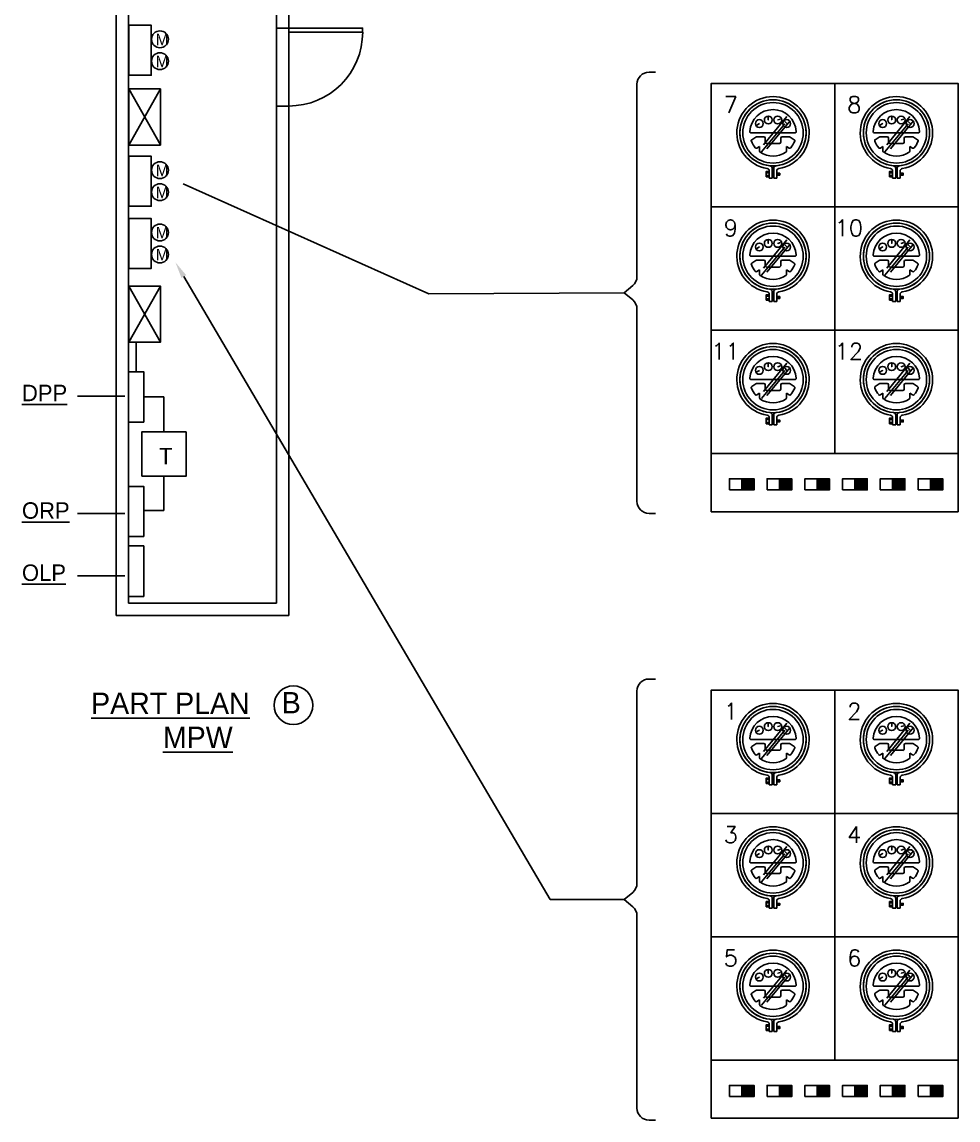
# Model space of a CAD drawing. Header units: inches. Extents: x 6906 to 14988, y -851 to 13048.
# Drawn here: x 7804 to 8715, y 8393 to 9462 of the extents above; entities that cross this region are included whole.
import ezdxf

# ---------------------------------------------------------------- set-up
doc = ezdxf.new("R2010")
doc.units = ezdxf.units.IN
doc.header["$MEASUREMENT"] = 0
for name, color, linetype in [('E-EQUIP', 2, 'Continuous'), ('E-OUTLET', 6, 'Continuous'), ('E-TEXT', 7, 'Continuous')]:
    doc.layers.add(name, color=color, linetype=linetype)
doc.styles.add('ROMANS', font='ROMANS', dxfattribs={"height": 4})
doc.styles.add('SASBO', font='SASBO', dxfattribs={"height": 3})
doc.dimstyles.get("Standard").update_dxf_attribs({"dimtxt": 0.18, "dimasz": 0.18, "dimexe": 0.18, "dimexo": 0.0625, "dimgap": 0.09, "dimtad": 0, "dimtih": 1, "dimtoh": 1, "dimdec": 4, "dimzin": 0, "dimdsep": 46, "dimtxsty": 'Standard', "dimcen": 0.09, "dimadec": 0, "dimazin": 0, "dimtfac": 1, "dimtdec": 4, "dimtofl": 0, "dimtmove": 0, "dimatfit": 3, "dimfxl": 0, "dimtolj": 1, "dimtzin": 0, "dimarcsym": 0})

# ---------------------------------------------------------------- blocks, each defined once
blk = doc.blocks.new('C')
at = {"layer": 'E-OUTLET'}
for p, q in [((10.27, 91.72), (12.9, 91.72)), ((5.27, 6.79), (5.27, 86.72)), ((3.51, 2.98), (0, 0)), ((3.51, -2.98), (0, 0)), ((5.27, -6.79), (5.27, -86.72)), ((10.27, -91.72), (12.9, -91.72))]:
    blk.add_line(p, q, dxfattribs=at)
for centre, start, end in [((10.27, 86.72), 90, 180), ((0.27, 6.79), 310.3515, 0), ((0.27, -6.79), 0, 49.6485), ((10.27, -86.72), 180, 270)]:
    blk.add_arc(centre, 5, start, end, dxfattribs=at)

msp = doc.modelspace()

# ---------------------------------------------------------------- hatches: boundary and pattern name
at = {"layer": 'E-TEXT'}
for points in [[(8504.6, 9006.3), (8516.6, 9006.3), (8516.6, 9017.2), (8504.6, 9017.2)], [(8541.3, 9006.3), (8553.3, 9006.3), (8553.3, 9017.2), (8541.3, 9017.2)], [(8578.1, 9006.3), (8590, 9006.3), (8590, 9017.2), (8578.1, 9017.2)], [(8614.8, 9006.3), (8626.8, 9006.3), (8626.8, 9017.2), (8614.8, 9017.2)], [(8651.5, 9006.3), (8663.5, 9006.3), (8663.5, 9017.2), (8651.5, 9017.2)], [(8688.2, 9006.3), (8700.2, 9006.3), (8700.2, 9017.2), (8688.2, 9017.2)], [(8504.6, 8415.9), (8516.6, 8415.9), (8516.6, 8426.8), (8504.6, 8426.8)], [(8541.3, 8415.9), (8553.3, 8415.9), (8553.3, 8426.8), (8541.3, 8426.8)], [(8578.1, 8415.9), (8590, 8415.9), (8590, 8426.8), (8578.1, 8426.8)], [(8614.8, 8415.9), (8626.8, 8415.9), (8626.8, 8426.8), (8614.8, 8426.8)], [(8651.5, 8415.9), (8663.5, 8415.9), (8663.5, 8426.8), (8651.5, 8426.8)], [(8688.2, 8415.9), (8700.2, 8415.9), (8700.2, 8426.8), (8688.2, 8426.8)]]:
    msp.add_hatch(color=256, dxfattribs=at).paths.add_polyline_path(points)

# ---------------------------------------------------------------- linework, layer by layer
at = {"layer": 'E-EQUIP', "color": 4}
for p, q in [((8556.4, 9353.9), (8513.8, 9353.9)), ((8676.5, 9353.9), (8633.9, 9353.9)), ((8514.5, 9347.2), (8518.4, 9349.8)), ((8526.3, 9350), (8519.1, 9350)), ((8519.5, 9339), (8522.1, 9340.5)), ((8522.1, 9340.5), (8522.1, 9336)), ((8527.6, 9348.7), (8527.6, 9344.7)), ((8528.9, 9343.4), (8541.3, 9343.4)), ((8542.6, 9344.7), (8542.6, 9348.7)), ((8551.1, 9350), (8543.9, 9350)), ((8550.7, 9339), (8548.1, 9340.5)), ((8548.1, 9340.5), (8548.1, 9336)), ((8555.7, 9347.2), (8551.8, 9349.8)), ((8634.5, 9347.2), (8638.5, 9349.8)), ((8646.3, 9350), (8639.2, 9350)), ((8639.6, 9339), (8642.1, 9340.5)), ((8642.1, 9340.5), (8642.1, 9336)), ((8647.6, 9348.7), (8647.6, 9344.7)), ((8648.9, 9343.4), (8661.4, 9343.4)), ((8662.7, 9344.7), (8662.7, 9348.7)), ((8671.1, 9350), (8664, 9350)), ((8670.8, 9339), (8668.2, 9340.5)), ((8668.2, 9340.5), (8668.2, 9336)), ((8675.8, 9347.2), (8671.8, 9349.8)), ((8534.4, 9319.3), (8534.4, 9309.9)), ((8535.8, 9319.3), (8535.8, 9309.9)), ((8654.5, 9319.3), (8654.5, 9309.9)), ((8655.8, 9319.3), (8655.8, 9309.9)), ((8528.6, 9315), (8531.2, 9315)), ((8528.6, 9312.3), (8531.2, 9312.3)), ((8531.4, 9316.7), (8531.4, 9309.9)), ((8531.4, 9309.9), (8534.4, 9309.9)), ((8535, 9312.8), (8535, 9314.5)), ((8535.6, 9312.8), (8535.6, 9314.5)), ((8538.7, 9309.9), (8535.8, 9309.9)), ((8538.7, 9316.7), (8538.7, 9309.9)), ((8539, 9312.8), (8539, 9314.5)), ((8539.7, 9312.8), (8539.7, 9314.5)), ((8540.3, 9312.8), (8540.3, 9314.5)), ((8541, 9312.8), (8541, 9314.5)), ((8648.6, 9315), (8651.3, 9315)), ((8648.6, 9312.3), (8651.3, 9312.3)), ((8651.5, 9316.7), (8651.5, 9309.9)), ((8651.5, 9309.9), (8654.5, 9309.9)), ((8655, 9312.8), (8655, 9314.5)), ((8655.7, 9312.8), (8655.7, 9314.5)), ((8658.8, 9309.9), (8655.9, 9309.9)), ((8658.8, 9316.7), (8658.8, 9309.9)), ((8659.1, 9312.8), (8659.1, 9314.5)), ((8659.7, 9312.8), (8659.7, 9314.5)), ((8660.4, 9312.8), (8660.4, 9314.5)), ((8661.1, 9312.8), (8661.1, 9314.5)), ((8556.4, 9233.8), (8513.8, 9233.8)), ((8676.5, 9233.8), (8633.9, 9233.8)), ((8514.5, 9227.2), (8518.4, 9229.8)), ((8526.3, 9230), (8519.1, 9230)), ((8527.6, 9228.7), (8527.6, 9224.6)), ((8528.9, 9223.3), (8541.3, 9223.3)), ((8542.6, 9224.6), (8542.6, 9228.7)), ((8551.1, 9230), (8543.9, 9230)), ((8555.7, 9227.2), (8551.8, 9229.8)), ((8634.5, 9227.2), (8638.5, 9229.8)), ((8646.3, 9230), (8639.2, 9230)), ((8647.6, 9228.7), (8647.6, 9224.6)), ((8648.9, 9223.3), (8661.4, 9223.3)), ((8662.7, 9224.6), (8662.7, 9228.7)), ((8671.1, 9230), (8664, 9230)), ((8675.8, 9227.2), (8671.8, 9229.8)), ((8519.5, 9218.9), (8522.1, 9220.5)), ((8522.1, 9220.5), (8522.1, 9216)), ((8550.7, 9218.9), (8548.1, 9220.5)), ((8548.1, 9220.5), (8548.1, 9216)), ((8639.6, 9218.9), (8642.1, 9220.5)), ((8642.1, 9220.5), (8642.1, 9216)), ((8670.8, 9218.9), (8668.2, 9220.5)), ((8668.2, 9220.5), (8668.2, 9216)), ((8528.6, 9195), (8531.2, 9195)), ((8528.6, 9192.2), (8531.2, 9192.2)), ((8531.4, 9196.6), (8531.4, 9189.8)), ((8534.4, 9199.2), (8534.4, 9189.8)), ((8535, 9192.7), (8535, 9194.5)), ((8535.6, 9192.7), (8535.6, 9194.5)), ((8535.8, 9199.2), (8535.8, 9189.8)), ((8538.7, 9196.6), (8538.7, 9189.8)), ((8539, 9192.7), (8539, 9194.5)), ((8539.7, 9192.7), (8539.7, 9194.5)), ((8540.3, 9192.7), (8540.3, 9194.5)), ((8541, 9192.7), (8541, 9194.5)), ((8648.6, 9195), (8651.3, 9195)), ((8648.6, 9192.2), (8651.3, 9192.2)), ((8651.5, 9196.6), (8651.5, 9189.8)), ((8654.5, 9199.2), (8654.5, 9189.8)), ((8655, 9192.7), (8655, 9194.5)), ((8655.7, 9192.7), (8655.7, 9194.5)), ((8655.8, 9199.2), (8655.8, 9189.8)), ((8658.8, 9196.6), (8658.8, 9189.8)), ((8659.1, 9192.7), (8659.1, 9194.5)), ((8659.7, 9192.7), (8659.7, 9194.5)), ((8660.4, 9192.7), (8660.4, 9194.5)), ((8661.1, 9192.7), (8661.1, 9194.5)), ((8531.4, 9189.8), (8534.4, 9189.8)), ((8538.7, 9189.8), (8535.8, 9189.8)), ((8651.5, 9189.8), (8654.5, 9189.8)), ((8658.8, 9189.8), (8655.9, 9189.8)), ((8556.4, 9113.7), (8513.8, 9113.7)), ((8514.5, 9107.1), (8518.4, 9109.7)), ((8526.3, 9109.9), (8519.1, 9109.9)), ((8527.6, 9108.6), (8527.6, 9104.5)), ((8542.6, 9104.5), (8542.6, 9108.6)), ((8551.1, 9109.9), (8543.9, 9109.9)), ((8555.7, 9107.1), (8551.8, 9109.7)), ((8676.5, 9113.7), (8633.9, 9113.7)), ((8634.5, 9107.1), (8638.5, 9109.7)), ((8646.3, 9109.9), (8639.2, 9109.9)), ((8647.6, 9108.6), (8647.6, 9104.5)), ((8662.7, 9104.5), (8662.7, 9108.6)), ((8671.1, 9109.9), (8664, 9109.9)), ((8675.8, 9107.1), (8671.8, 9109.7)), ((8519.5, 9098.8), (8522.1, 9100.4)), ((8522.1, 9100.4), (8522.1, 9095.9)), ((8528.9, 9103.2), (8541.3, 9103.2)), ((8550.7, 9098.8), (8548.1, 9100.4)), ((8548.1, 9100.4), (8548.1, 9095.9)), ((8639.6, 9098.8), (8642.1, 9100.4)), ((8642.1, 9100.4), (8642.1, 9095.9)), ((8648.9, 9103.2), (8661.4, 9103.2)), ((8670.8, 9098.8), (8668.2, 9100.4)), ((8668.2, 9100.4), (8668.2, 9095.9)), ((8528.6, 9074.9), (8531.2, 9074.9)), ((8531.4, 9076.5), (8531.4, 9069.7)), ((8534.4, 9079.1), (8534.4, 9069.7)), ((8535, 9072.6), (8535, 9074.4)), ((8535.6, 9072.6), (8535.6, 9074.4)), ((8535.8, 9079.1), (8535.8, 9069.7)), ((8538.7, 9076.5), (8538.7, 9069.7)), ((8539, 9072.6), (8539, 9074.4)), ((8539.7, 9072.6), (8539.7, 9074.4)), ((8540.3, 9072.6), (8540.3, 9074.4)), ((8541, 9072.6), (8541, 9074.4)), ((8648.6, 9074.9), (8651.3, 9074.9)), ((8651.5, 9076.5), (8651.5, 9069.7)), ((8654.5, 9079.1), (8654.5, 9069.7)), ((8655, 9072.6), (8655, 9074.4)), ((8655.7, 9072.6), (8655.7, 9074.4)), ((8655.8, 9079.1), (8655.8, 9069.7)), ((8658.8, 9076.5), (8658.8, 9069.7)), ((8659.1, 9072.6), (8659.1, 9074.4)), ((8659.7, 9072.6), (8659.7, 9074.4)), ((8660.4, 9072.6), (8660.4, 9074.4)), ((8661.1, 9072.6), (8661.1, 9074.4)), ((8528.6, 9072.1), (8531.2, 9072.1)), ((8531.4, 9069.7), (8534.4, 9069.7)), ((8538.7, 9069.7), (8535.8, 9069.7)), ((8648.6, 9072.1), (8651.3, 9072.1)), ((8651.5, 9069.7), (8654.5, 9069.7)), ((8658.8, 9069.7), (8655.9, 9069.7)), ((8556.4, 8763.4), (8513.8, 8763.4)), ((8676.5, 8763.4), (8633.9, 8763.4)), ((8514.5, 8756.8), (8518.4, 8759.4)), ((8526.3, 8759.6), (8519.1, 8759.6)), ((8527.6, 8758.3), (8527.6, 8754.2)), ((8528.9, 8753), (8541.3, 8753)), ((8542.6, 8754.2), (8542.6, 8758.3)), ((8551.1, 8759.6), (8543.9, 8759.6)), ((8555.7, 8756.8), (8551.8, 8759.4)), ((8634.5, 8756.8), (8638.5, 8759.4)), ((8646.3, 8759.6), (8639.2, 8759.6)), ((8647.6, 8758.3), (8647.6, 8754.2)), ((8648.9, 8753), (8661.4, 8753)), ((8662.7, 8754.2), (8662.7, 8758.3)), ((8671.1, 8759.6), (8664, 8759.6)), ((8675.8, 8756.8), (8671.8, 8759.4)), ((8519.5, 8748.5), (8522.1, 8750.1)), ((8522.1, 8750.1), (8522.1, 8745.6)), ((8550.7, 8748.5), (8548.1, 8750.1)), ((8548.1, 8750.1), (8548.1, 8745.6)), ((8639.6, 8748.5), (8642.1, 8750.1)), ((8642.1, 8750.1), (8642.1, 8745.6)), ((8670.8, 8748.5), (8668.2, 8750.1)), ((8668.2, 8750.1), (8668.2, 8745.6)), ((8528.6, 8724.6), (8531.2, 8724.6)), ((8528.6, 8721.9), (8531.2, 8721.9)), ((8531.4, 8726.2), (8531.4, 8719.5)), ((8534.4, 8728.9), (8534.4, 8719.5)), ((8535, 8722.4), (8535, 8724.1)), ((8535.6, 8722.4), (8535.6, 8724.1)), ((8535.8, 8728.9), (8535.8, 8719.5)), ((8538.7, 8726.2), (8538.7, 8719.5)), ((8539, 8722.4), (8539, 8724.1)), ((8539.7, 8722.4), (8539.7, 8724.1)), ((8540.3, 8722.4), (8540.3, 8724.1)), ((8541, 8722.4), (8541, 8724.1)), ((8648.6, 8724.6), (8651.3, 8724.6)), ((8648.6, 8721.9), (8651.3, 8721.9)), ((8651.5, 8726.2), (8651.5, 8719.5)), ((8654.5, 8728.9), (8654.5, 8719.5)), ((8655, 8722.4), (8655, 8724.1)), ((8655.7, 8722.4), (8655.7, 8724.1)), ((8655.8, 8728.9), (8655.8, 8719.5)), ((8658.8, 8726.2), (8658.8, 8719.5)), ((8659.1, 8722.4), (8659.1, 8724.1)), ((8659.7, 8722.4), (8659.7, 8724.1)), ((8660.4, 8722.4), (8660.4, 8724.1)), ((8661.1, 8722.4), (8661.1, 8724.1)), ((8531.4, 8719.5), (8534.4, 8719.5)), ((8538.7, 8719.5), (8535.8, 8719.5)), ((8651.5, 8719.5), (8654.5, 8719.5)), ((8658.8, 8719.5), (8655.9, 8719.5)), ((8556.4, 8643.4), (8513.8, 8643.4)), ((8514.5, 8636.7), (8518.4, 8639.3)), ((8526.3, 8639.5), (8519.1, 8639.5)), ((8527.6, 8638.2), (8527.6, 8634.2)), ((8542.6, 8634.2), (8542.6, 8638.2)), ((8551.1, 8639.5), (8543.9, 8639.5)), ((8555.7, 8636.7), (8551.8, 8639.3)), ((8676.5, 8643.4), (8633.9, 8643.4)), ((8634.5, 8636.7), (8638.5, 8639.3)), ((8646.3, 8639.5), (8639.2, 8639.5)), ((8647.6, 8638.2), (8647.6, 8634.2)), ((8662.7, 8634.2), (8662.7, 8638.2)), ((8671.1, 8639.5), (8664, 8639.5)), ((8675.8, 8636.7), (8671.8, 8639.3)), ((8519.5, 8628.5), (8522.1, 8630)), ((8522.1, 8630), (8522.1, 8625.5)), ((8528.9, 8632.9), (8541.3, 8632.9)), ((8550.7, 8628.5), (8548.1, 8630)), ((8548.1, 8630), (8548.1, 8625.5)), ((8639.6, 8628.5), (8642.1, 8630)), ((8642.1, 8630), (8642.1, 8625.5)), ((8648.9, 8632.9), (8661.4, 8632.9)), ((8670.8, 8628.5), (8668.2, 8630)), ((8668.2, 8630), (8668.2, 8625.5)), ((8528.6, 8604.5), (8531.2, 8604.5)), ((8531.4, 8606.2), (8531.4, 8599.4)), ((8534.4, 8608.8), (8534.4, 8599.4)), ((8535, 8602.3), (8535, 8604)), ((8535.6, 8602.3), (8535.6, 8604)), ((8535.8, 8608.8), (8535.8, 8599.4)), ((8538.7, 8606.2), (8538.7, 8599.4)), ((8539, 8602.3), (8539, 8604)), ((8539.7, 8602.3), (8539.7, 8604)), ((8540.3, 8602.3), (8540.3, 8604)), ((8541, 8602.3), (8541, 8604)), ((8648.6, 8604.5), (8651.3, 8604.5)), ((8651.5, 8606.2), (8651.5, 8599.4)), ((8654.5, 8608.8), (8654.5, 8599.4)), ((8655, 8602.3), (8655, 8604)), ((8655.7, 8602.3), (8655.7, 8604)), ((8655.8, 8608.8), (8655.8, 8599.4)), ((8658.8, 8606.2), (8658.8, 8599.4)), ((8659.1, 8602.3), (8659.1, 8604)), ((8659.7, 8602.3), (8659.7, 8604)), ((8660.4, 8602.3), (8660.4, 8604)), ((8661.1, 8602.3), (8661.1, 8604)), ((8528.6, 8601.8), (8531.2, 8601.8)), ((8531.4, 8599.4), (8534.4, 8599.4)), ((8538.7, 8599.4), (8535.8, 8599.4)), ((8648.6, 8601.8), (8651.3, 8601.8)), ((8651.5, 8599.4), (8654.5, 8599.4)), ((8658.8, 8599.4), (8655.9, 8599.4)), ((8556.4, 8523.3), (8513.8, 8523.3)), ((8514.5, 8516.7), (8518.4, 8519.3)), ((8526.3, 8519.5), (8519.1, 8519.5)), ((8527.6, 8518.2), (8527.6, 8514.1)), ((8542.6, 8514.1), (8542.6, 8518.2)), ((8551.1, 8519.5), (8543.9, 8519.5)), ((8555.7, 8516.7), (8551.8, 8519.3)), ((8676.5, 8523.3), (8633.9, 8523.3)), ((8634.5, 8516.7), (8638.5, 8519.3)), ((8646.3, 8519.5), (8639.2, 8519.5)), ((8647.6, 8518.2), (8647.6, 8514.1)), ((8662.7, 8514.1), (8662.7, 8518.2)), ((8671.1, 8519.5), (8664, 8519.5)), ((8675.8, 8516.7), (8671.8, 8519.3)), ((8519.5, 8508.4), (8522.1, 8510)), ((8522.1, 8510), (8522.1, 8505.5)), ((8528.9, 8512.8), (8541.3, 8512.8)), ((8550.7, 8508.4), (8548.1, 8510)), ((8548.1, 8510), (8548.1, 8505.5)), ((8639.6, 8508.4), (8642.1, 8510)), ((8642.1, 8510), (8642.1, 8505.5)), ((8648.9, 8512.8), (8661.4, 8512.8)), ((8670.8, 8508.4), (8668.2, 8510)), ((8668.2, 8510), (8668.2, 8505.5)), ((8531.4, 8486.1), (8531.4, 8479.3)), ((8534.4, 8488.7), (8534.4, 8479.3)), ((8535.8, 8488.7), (8535.8, 8479.3)), ((8538.7, 8486.1), (8538.7, 8479.3)), ((8651.5, 8486.1), (8651.5, 8479.3)), ((8654.5, 8488.7), (8654.5, 8479.3)), ((8655.8, 8488.7), (8655.8, 8479.3)), ((8658.8, 8486.1), (8658.8, 8479.3)), ((8528.6, 8484.5), (8531.2, 8484.5)), ((8528.6, 8481.7), (8531.2, 8481.7)), ((8531.4, 8479.3), (8534.4, 8479.3)), ((8535, 8482.2), (8535, 8484)), ((8535.6, 8482.2), (8535.6, 8484)), ((8538.7, 8479.3), (8535.8, 8479.3)), ((8539, 8482.2), (8539, 8484)), ((8539.7, 8482.2), (8539.7, 8484)), ((8540.3, 8482.2), (8540.3, 8484)), ((8541, 8482.2), (8541, 8484)), ((8648.6, 8484.5), (8651.3, 8484.5)), ((8648.6, 8481.7), (8651.3, 8481.7)), ((8651.5, 8479.3), (8654.5, 8479.3)), ((8655, 8482.2), (8655, 8484)), ((8655.7, 8482.2), (8655.7, 8484)), ((8658.8, 8479.3), (8655.9, 8479.3)), ((8659.1, 8482.2), (8659.1, 8484)), ((8659.7, 8482.2), (8659.7, 8484)), ((8660.4, 8482.2), (8660.4, 8484)), ((8661.1, 8482.2), (8661.1, 8484))]:
    msp.add_line(p, q, dxfattribs=at)
at = {"layer": 'E-EQUIP', "color": 3}
for points in [[(8475, 9281.9), (8595.1, 9281.9), (8595.1, 9402), (8475, 9402)], [(8595.1, 9281.9), (8715.2, 9281.9), (8715.2, 9402), (8595.1, 9402)], [(8475, 9161.8), (8595.1, 9161.8), (8595.1, 9281.9), (8475, 9281.9)], [(8595.1, 9161.8), (8715.2, 9161.8), (8715.2, 9281.9), (8595.1, 9281.9)], [(8475, 9041.7), (8595.1, 9041.7), (8595.1, 9161.8), (8475, 9161.8)], [(8595.1, 9041.7), (8715.2, 9041.7), (8715.2, 9161.8), (8595.1, 9161.8)], [(8475, 8691.5), (8595.1, 8691.5), (8595.1, 8811.5), (8475, 8811.5)], [(8595.1, 8691.5), (8715.2, 8691.5), (8715.2, 8811.5), (8595.1, 8811.5)], [(8475, 8571.4), (8595.1, 8571.4), (8595.1, 8691.5), (8475, 8691.5)], [(8595.1, 8571.4), (8715.2, 8571.4), (8715.2, 8691.5), (8595.1, 8691.5)], [(8475, 8451.3), (8595.1, 8451.3), (8595.1, 8571.4), (8475, 8571.4)], [(8595.1, 8451.3), (8715.2, 8451.3), (8715.2, 8571.4), (8595.1, 8571.4)]]:
    msp.add_lwpolyline(points, close=True, dxfattribs=at)
at = {"layer": 'E-EQUIP', "color": 4}
for points in [[(8528.6, 9311), (8531.2, 9311), (8531.2, 9316.3), (8528.6, 9316.3)], [(8648.6, 9311), (8651.3, 9311), (8651.3, 9316.3), (8648.6, 9316.3)], [(8528.6, 9190.9), (8531.2, 9190.9), (8531.2, 9196.3), (8528.6, 9196.3)], [(8648.6, 9190.9), (8651.3, 9190.9), (8651.3, 9196.3), (8648.6, 9196.3)], [(8528.6, 9070.8), (8531.2, 9070.8), (8531.2, 9076.2), (8528.6, 9076.2)], [(8648.6, 9070.8), (8651.3, 9070.8), (8651.3, 9076.2), (8648.6, 9076.2)], [(8528.6, 8720.6), (8531.2, 8720.6), (8531.2, 8725.9), (8528.6, 8725.9)], [(8648.6, 8720.6), (8651.3, 8720.6), (8651.3, 8725.9), (8648.6, 8725.9)], [(8528.6, 8600.5), (8531.2, 8600.5), (8531.2, 8605.8), (8528.6, 8605.8)], [(8648.6, 8600.5), (8651.3, 8600.5), (8651.3, 8605.8), (8648.6, 8605.8)], [(8528.6, 8480.4), (8531.2, 8480.4), (8531.2, 8485.8), (8528.6, 8485.8)], [(8648.6, 8480.4), (8651.3, 8480.4), (8651.3, 8485.8), (8648.6, 8485.8)]]:
    msp.add_lwpolyline(points, close=True, dxfattribs=at)
for points in [[(8531.4, 9312.8), (8531.2, 9312.8), (8531.2, 9314.5), (8531.4, 9314.5)], [(8534.4, 9314.5), (8535.8, 9314.5)], [(8535.8, 9312.8), (8534.4, 9312.8)], [(8538.7, 9314.5), (8541.7, 9314.5), (8541.7, 9312.8), (8538.7, 9312.8)], [(8651.5, 9312.8), (8651.3, 9312.8), (8651.3, 9314.5), (8651.5, 9314.5)], [(8654.5, 9314.5), (8655.8, 9314.5)], [(8655.8, 9312.8), (8654.5, 9312.8)], [(8658.8, 9314.5), (8661.8, 9314.5), (8661.8, 9312.8), (8658.8, 9312.8)], [(8531.4, 9192.7), (8531.2, 9192.7), (8531.2, 9194.5), (8531.4, 9194.5)], [(8534.4, 9194.5), (8535.8, 9194.5)], [(8535.8, 9192.7), (8534.4, 9192.7)], [(8538.7, 9194.5), (8541.7, 9194.5), (8541.7, 9192.7), (8538.7, 9192.7)], [(8651.5, 9192.7), (8651.3, 9192.7), (8651.3, 9194.5), (8651.5, 9194.5)], [(8654.5, 9194.5), (8655.8, 9194.5)], [(8655.8, 9192.7), (8654.5, 9192.7)], [(8658.8, 9194.5), (8661.8, 9194.5), (8661.8, 9192.7), (8658.8, 9192.7)], [(8531.4, 9072.6), (8531.2, 9072.6), (8531.2, 9074.4), (8531.4, 9074.4)], [(8534.4, 9074.4), (8535.8, 9074.4)], [(8538.7, 9074.4), (8541.7, 9074.4), (8541.7, 9072.6), (8538.7, 9072.6)], [(8651.5, 9072.6), (8651.3, 9072.6), (8651.3, 9074.4), (8651.5, 9074.4)], [(8654.5, 9074.4), (8655.8, 9074.4)], [(8658.8, 9074.4), (8661.8, 9074.4), (8661.8, 9072.6), (8658.8, 9072.6)], [(8535.8, 9072.6), (8534.4, 9072.6)], [(8655.8, 9072.6), (8654.5, 9072.6)], [(8531.4, 8722.4), (8531.2, 8722.4), (8531.2, 8724.1), (8531.4, 8724.1)], [(8534.4, 8724.1), (8535.8, 8724.1)], [(8535.8, 8722.4), (8534.4, 8722.4)], [(8538.7, 8724.1), (8541.7, 8724.1), (8541.7, 8722.4), (8538.7, 8722.4)], [(8651.5, 8722.4), (8651.3, 8722.4), (8651.3, 8724.1), (8651.5, 8724.1)], [(8654.5, 8724.1), (8655.8, 8724.1)], [(8655.8, 8722.4), (8654.5, 8722.4)], [(8658.8, 8724.1), (8661.8, 8724.1), (8661.8, 8722.4), (8658.8, 8722.4)], [(8531.4, 8602.3), (8531.2, 8602.3), (8531.2, 8604), (8531.4, 8604)], [(8534.4, 8604), (8535.8, 8604)], [(8538.7, 8604), (8541.7, 8604), (8541.7, 8602.3), (8538.7, 8602.3)], [(8651.5, 8602.3), (8651.3, 8602.3), (8651.3, 8604), (8651.5, 8604)], [(8654.5, 8604), (8655.8, 8604)], [(8658.8, 8604), (8661.8, 8604), (8661.8, 8602.3), (8658.8, 8602.3)], [(8535.8, 8602.3), (8534.4, 8602.3)], [(8655.8, 8602.3), (8654.5, 8602.3)], [(8531.4, 8482.2), (8531.2, 8482.2), (8531.2, 8484), (8531.4, 8484)], [(8534.4, 8484), (8535.8, 8484)], [(8535.8, 8482.2), (8534.4, 8482.2)], [(8538.7, 8484), (8541.7, 8484), (8541.7, 8482.2), (8538.7, 8482.2)], [(8651.5, 8482.2), (8651.3, 8482.2), (8651.3, 8484), (8651.5, 8484)], [(8654.5, 8484), (8655.8, 8484)], [(8655.8, 8482.2), (8654.5, 8482.2)], [(8658.8, 8484), (8661.8, 8484), (8661.8, 8482.2), (8658.8, 8482.2)]]:
    msp.add_lwpolyline(points, dxfattribs=at)
for centre in [(8535.1, 9353.9), (8655.2, 9353.9), (8535.1, 9233.8), (8655.2, 9233.8), (8535.1, 9113.7), (8655.2, 9113.7), (8535.1, 8763.4), (8655.2, 8763.4), (8535.1, 8643.4), (8655.2, 8643.4), (8535.1, 8523.3), (8655.2, 8523.3)]:
    msp.add_circle(centre, 32.2, dxfattribs=at)
for centre, radius, start, end in [((8535.1, 9353.9), 35.2, 279.3707, 260.6293), ((8535.1, 9353.9), 32.2, 275.2094, 264.7906), ((8655.2, 9353.9), 35.2, 279.3707, 260.6293), ((8655.2, 9353.9), 32.2, 275.2094, 264.7906), ((8535.1, 9353.9), 22.6, 3.4801, 176.5199), ((8655.2, 9353.9), 22.6, 3.4801, 176.5199), ((8513.8, 9355.2), 1.3, 176.5199, 270), ((8556.4, 9355.2), 1.3, 270, 3.4801), ((8633.9, 9355.2), 1.3, 176.5199, 270), ((8676.5, 9355.2), 1.3, 270, 3.4801), ((8515.2, 9346.2), 1.3, 123.3289, 201.1655), ((8535.1, 9353.9), 22.6, 201.1655, 220.2748), ((8519.1, 9348.7), 1.3, 90, 123.3289), ((8526.3, 9348.7), 1.3, 0, 90), ((8528.9, 9344.7), 1.3, 180, 270), ((8541.3, 9344.7), 1.3, 270, 0), ((8543.9, 9348.7), 1.3, 90, 180), ((8551.1, 9348.7), 1.3, 56.6711, 90), ((8535.1, 9353.9), 22.6, 319.7252, 338.8345), ((8555, 9346.2), 1.3, 338.8345, 56.6711), ((8635.3, 9346.2), 1.3, 123.3289, 201.1655), ((8655.2, 9353.9), 22.6, 201.1655, 220.2748), ((8639.2, 9348.7), 1.3, 90, 123.3289), ((8646.3, 9348.7), 1.3, 0, 90), ((8648.9, 9344.7), 1.3, 180, 270), ((8661.4, 9344.7), 1.3, 270, 0), ((8664, 9348.7), 1.3, 90, 180), ((8671.1, 9348.7), 1.3, 56.6711, 90), ((8655.2, 9353.9), 22.6, 319.7252, 338.8345), ((8675.1, 9346.2), 1.3, 338.8345, 56.6711), ((8518.8, 9340.1), 1.3, 220.2748, 301.4185), ((8523.4, 9336), 1.3, 180, 236.6769), ((8535.1, 9353.9), 22.6, 236.6769, 303.3231), ((8546.8, 9336), 1.3, 303.3231, 0), ((8551.4, 9340.1), 1.3, 238.5815, 319.7252), ((8638.9, 9340.1), 1.3, 220.2748, 301.4185), ((8643.4, 9336), 1.3, 180, 236.6769), ((8655.2, 9353.9), 22.6, 236.6769, 303.3231), ((8666.9, 9336), 1.3, 303.3231, 0), ((8671.5, 9340.1), 1.3, 238.5815, 319.7252), ((8529, 9316.7), 2.49, 0, 80.6293), ((8531.9, 9319.3), 2.49, 0, 84.7906), ((8538.2, 9319.3), 2.49, 95.2094, 180), ((8541.2, 9316.7), 2.49, 99.3707, 180), ((8649, 9316.7), 2.49, 0, 80.6293), ((8652, 9319.3), 2.49, 0, 84.7906), ((8658.3, 9319.3), 2.49, 95.2094, 180), ((8661.3, 9316.7), 2.49, 99.3707, 180), ((8535.1, 9233.8), 35.2, 279.3707, 260.6293), ((8535.1, 9233.8), 32.2, 275.2094, 264.7906), ((8655.2, 9233.8), 35.2, 279.3707, 260.6293), ((8655.2, 9233.8), 32.2, 275.2094, 264.7906), ((8535.1, 9233.8), 22.6, 3.4801, 176.5199), ((8655.2, 9233.8), 22.6, 3.4801, 176.5199), ((8513.8, 9235.1), 1.3, 176.5199, 270), ((8556.4, 9235.1), 1.3, 270, 3.4801), ((8633.9, 9235.1), 1.3, 176.5199, 270), ((8676.5, 9235.1), 1.3, 270, 3.4801), ((8515.2, 9226.1), 1.3, 123.3289, 201.1655), ((8535.1, 9233.8), 22.6, 201.1655, 220.2748), ((8519.1, 9228.7), 1.3, 90, 123.3289), ((8526.3, 9228.7), 1.3, 0, 90), ((8528.9, 9224.6), 1.3, 180, 270), ((8541.3, 9224.6), 1.3, 270, 0), ((8543.9, 9228.7), 1.3, 90, 180), ((8551.1, 9228.7), 1.3, 56.6711, 90), ((8535.1, 9233.8), 22.6, 319.7252, 338.8345), ((8555, 9226.1), 1.3, 338.8345, 56.6711), ((8635.3, 9226.1), 1.3, 123.3289, 201.1655), ((8655.2, 9233.8), 22.6, 201.1655, 220.2748), ((8639.2, 9228.7), 1.3, 90, 123.3289), ((8646.3, 9228.7), 1.3, 0, 90), ((8648.9, 9224.6), 1.3, 180, 270), ((8661.4, 9224.6), 1.3, 270, 0), ((8664, 9228.7), 1.3, 90, 180), ((8671.1, 9228.7), 1.3, 56.6711, 90), ((8655.2, 9233.8), 22.6, 319.7252, 338.8345), ((8675.1, 9226.1), 1.3, 338.8345, 56.6711), ((8518.8, 9220), 1.3, 220.2748, 301.4185), ((8523.4, 9216), 1.3, 180, 236.6769), ((8535.1, 9233.8), 22.6, 236.6769, 303.3231), ((8546.8, 9216), 1.3, 303.3231, 0), ((8551.4, 9220), 1.3, 238.5815, 319.7252), ((8638.9, 9220), 1.3, 220.2748, 301.4185), ((8643.4, 9216), 1.3, 180, 236.6769), ((8655.2, 9233.8), 22.6, 236.6769, 303.3231), ((8666.9, 9216), 1.3, 303.3231, 0), ((8671.5, 9220), 1.3, 238.5815, 319.7252), ((8531.9, 9199.2), 2.49, 0, 84.7906), ((8538.2, 9199.2), 2.49, 95.2094, 180), ((8652, 9199.2), 2.49, 0, 84.7906), ((8658.3, 9199.2), 2.49, 95.2094, 180), ((8529, 9196.6), 2.49, 0, 80.6293), ((8541.2, 9196.6), 2.49, 99.3707, 180), ((8649, 9196.6), 2.49, 0, 80.6293), ((8661.3, 9196.6), 2.49, 99.3707, 180), ((8535.1, 9113.7), 35.2, 279.3707, 260.6293), ((8655.2, 9113.7), 35.2, 279.3707, 260.6293), ((8535.1, 9113.7), 32.2, 275.2094, 264.7906), ((8655.2, 9113.7), 32.2, 275.2094, 264.7906), ((8535.1, 9113.7), 22.6, 3.4801, 176.5199), ((8655.2, 9113.7), 22.6, 3.4801, 176.5199), ((8513.8, 9115), 1.3, 176.5199, 270), ((8515.2, 9106), 1.3, 123.3289, 201.1655), ((8535.1, 9113.7), 22.6, 201.1655, 220.2748), ((8519.1, 9108.6), 1.3, 90, 123.3289), ((8526.3, 9108.6), 1.3, 0, 90), ((8543.9, 9108.6), 1.3, 90, 180), ((8551.1, 9108.6), 1.3, 56.6711, 90), ((8535.1, 9113.7), 22.6, 319.7252, 338.8345), ((8555, 9106), 1.3, 338.8345, 56.6711), ((8556.4, 9115), 1.3, 270, 3.4801), ((8633.9, 9115), 1.3, 176.5199, 270), ((8635.3, 9106), 1.3, 123.3289, 201.1655), ((8655.2, 9113.7), 22.6, 201.1655, 220.2748), ((8639.2, 9108.6), 1.3, 90, 123.3289), ((8646.3, 9108.6), 1.3, 0, 90), ((8664, 9108.6), 1.3, 90, 180), ((8671.1, 9108.6), 1.3, 56.6711, 90), ((8655.2, 9113.7), 22.6, 319.7252, 338.8345), ((8675.1, 9106), 1.3, 338.8345, 56.6711), ((8676.5, 9115), 1.3, 270, 3.4801), ((8518.8, 9099.9), 1.3, 220.2748, 301.4185), ((8523.4, 9095.9), 1.3, 180, 236.6769), ((8535.1, 9113.7), 22.6, 236.6769, 303.3231), ((8528.9, 9104.5), 1.3, 180, 270), ((8541.3, 9104.5), 1.3, 270, 0), ((8546.8, 9095.9), 1.3, 303.3231, 0), ((8551.4, 9099.9), 1.3, 238.5815, 319.7252), ((8638.9, 9099.9), 1.3, 220.2748, 301.4185), ((8643.4, 9095.9), 1.3, 180, 236.6769), ((8655.2, 9113.7), 22.6, 236.6769, 303.3231), ((8648.9, 9104.5), 1.3, 180, 270), ((8661.4, 9104.5), 1.3, 270, 0), ((8666.9, 9095.9), 1.3, 303.3231, 0), ((8671.5, 9099.9), 1.3, 238.5815, 319.7252), ((8529, 9076.5), 2.49, 0, 80.6293), ((8531.9, 9079.1), 2.49, 0, 84.7906), ((8538.2, 9079.1), 2.49, 95.2094, 180), ((8541.2, 9076.5), 2.49, 99.3707, 180), ((8649, 9076.5), 2.49, 0, 80.6293), ((8652, 9079.1), 2.49, 0, 84.7906), ((8658.3, 9079.1), 2.49, 95.2094, 180), ((8661.3, 9076.5), 2.49, 99.3707, 180), ((8535.1, 8763.4), 35.2, 279.3707, 260.6293), ((8535.1, 8763.4), 32.2, 275.2094, 264.7906), ((8655.2, 8763.4), 35.2, 279.3707, 260.6293), ((8655.2, 8763.4), 32.2, 275.2094, 264.7906), ((8535.1, 8763.4), 22.6, 3.4801, 176.5199), ((8655.2, 8763.4), 22.6, 3.4801, 176.5199), ((8513.8, 8764.7), 1.3, 176.5199, 270), ((8556.4, 8764.7), 1.3, 270, 3.4801), ((8633.9, 8764.7), 1.3, 176.5199, 270), ((8676.5, 8764.7), 1.3, 270, 3.4801), ((8515.2, 8755.7), 1.3, 123.3289, 201.1655), ((8535.1, 8763.4), 22.6, 201.1655, 220.2748), ((8519.1, 8758.3), 1.3, 90, 123.3289), ((8526.3, 8758.3), 1.3, 0, 90), ((8528.9, 8754.2), 1.3, 180, 270), ((8541.3, 8754.2), 1.3, 270, 0), ((8543.9, 8758.3), 1.3, 90, 180), ((8551.1, 8758.3), 1.3, 56.6711, 90), ((8535.1, 8763.4), 22.6, 319.7252, 338.8345), ((8555, 8755.7), 1.3, 338.8345, 56.6711), ((8635.3, 8755.7), 1.3, 123.3289, 201.1655), ((8655.2, 8763.4), 22.6, 201.1655, 220.2748), ((8639.2, 8758.3), 1.3, 90, 123.3289), ((8646.3, 8758.3), 1.3, 0, 90), ((8648.9, 8754.2), 1.3, 180, 270), ((8661.4, 8754.2), 1.3, 270, 0), ((8664, 8758.3), 1.3, 90, 180), ((8671.1, 8758.3), 1.3, 56.6711, 90), ((8655.2, 8763.4), 22.6, 319.7252, 338.8345), ((8675.1, 8755.7), 1.3, 338.8345, 56.6711), ((8518.8, 8749.6), 1.3, 220.2748, 301.4185), ((8523.4, 8745.6), 1.3, 180, 236.6769), ((8535.1, 8763.4), 22.6, 236.6769, 303.3231), ((8546.8, 8745.6), 1.3, 303.3231, 0), ((8551.4, 8749.6), 1.3, 238.5815, 319.7252), ((8638.9, 8749.6), 1.3, 220.2748, 301.4185), ((8643.4, 8745.6), 1.3, 180, 236.6769), ((8655.2, 8763.4), 22.6, 236.6769, 303.3231), ((8666.9, 8745.6), 1.3, 303.3231, 0), ((8671.5, 8749.6), 1.3, 238.5815, 319.7252), ((8531.9, 8728.9), 2.49, 0, 84.7906), ((8538.2, 8728.9), 2.49, 95.2094, 180), ((8652, 8728.9), 2.49, 0, 84.7906), ((8658.3, 8728.9), 2.49, 95.2094, 180), ((8529, 8726.2), 2.49, 0, 80.6293), ((8541.2, 8726.2), 2.49, 99.3707, 180), ((8649, 8726.2), 2.49, 0, 80.6293), ((8661.3, 8726.2), 2.49, 99.3707, 180), ((8535.1, 8643.4), 35.2, 279.3707, 260.6293), ((8655.2, 8643.4), 35.2, 279.3707, 260.6293), ((8535.1, 8643.4), 32.2, 275.2094, 264.7906), ((8655.2, 8643.4), 32.2, 275.2094, 264.7906), ((8535.1, 8643.4), 22.6, 3.4801, 176.5199), ((8655.2, 8643.4), 22.6, 3.4801, 176.5199), ((8513.8, 8644.7), 1.3, 176.5199, 270), ((8515.2, 8635.7), 1.3, 123.3289, 201.1655), ((8535.1, 8643.4), 22.6, 201.1655, 220.2748), ((8519.1, 8638.2), 1.3, 90, 123.3289), ((8526.3, 8638.2), 1.3, 0, 90), ((8543.9, 8638.2), 1.3, 90, 180), ((8551.1, 8638.2), 1.3, 56.6711, 90), ((8535.1, 8643.4), 22.6, 319.7252, 338.8345), ((8555, 8635.7), 1.3, 338.8345, 56.6711), ((8556.4, 8644.7), 1.3, 270, 3.4801), ((8633.9, 8644.7), 1.3, 176.5199, 270), ((8635.3, 8635.7), 1.3, 123.3289, 201.1655), ((8655.2, 8643.4), 22.6, 201.1655, 220.2748), ((8639.2, 8638.2), 1.3, 90, 123.3289), ((8646.3, 8638.2), 1.3, 0, 90), ((8664, 8638.2), 1.3, 90, 180), ((8671.1, 8638.2), 1.3, 56.6711, 90), ((8655.2, 8643.4), 22.6, 319.7252, 338.8345), ((8675.1, 8635.7), 1.3, 338.8345, 56.6711), ((8676.5, 8644.7), 1.3, 270, 3.4801), ((8518.8, 8629.6), 1.3, 220.2748, 301.4185), ((8523.4, 8625.5), 1.3, 180, 236.6769), ((8535.1, 8643.4), 22.6, 236.6769, 303.3231), ((8528.9, 8634.2), 1.3, 180, 270), ((8541.3, 8634.2), 1.3, 270, 0), ((8546.8, 8625.5), 1.3, 303.3231, 0), ((8551.4, 8629.6), 1.3, 238.5815, 319.7252), ((8638.9, 8629.6), 1.3, 220.2748, 301.4185), ((8643.4, 8625.5), 1.3, 180, 236.6769), ((8655.2, 8643.4), 22.6, 236.6769, 303.3231), ((8648.9, 8634.2), 1.3, 180, 270), ((8661.4, 8634.2), 1.3, 270, 0), ((8666.9, 8625.5), 1.3, 303.3231, 0), ((8671.5, 8629.6), 1.3, 238.5815, 319.7252), ((8529, 8606.2), 2.49, 0, 80.6293), ((8531.9, 8608.8), 2.49, 0, 84.7906), ((8538.2, 8608.8), 2.49, 95.2094, 180), ((8541.2, 8606.2), 2.49, 99.3707, 180), ((8649, 8606.2), 2.49, 0, 80.6293), ((8652, 8608.8), 2.49, 0, 84.7906), ((8658.3, 8608.8), 2.49, 95.2094, 180), ((8661.3, 8606.2), 2.49, 99.3707, 180), ((8535.1, 8523.3), 35.2, 279.3707, 260.6293), ((8535.1, 8523.3), 32.2, 275.2094, 264.7906), ((8655.2, 8523.3), 35.2, 279.3707, 260.6293), ((8655.2, 8523.3), 32.2, 275.2094, 264.7906), ((8535.1, 8523.3), 22.6, 3.4801, 176.5199), ((8655.2, 8523.3), 22.6, 3.4801, 176.5199), ((8513.8, 8524.6), 1.3, 176.5199, 270), ((8519.1, 8518.2), 1.3, 90, 123.3289), ((8526.3, 8518.2), 1.3, 0, 90), ((8543.9, 8518.2), 1.3, 90, 180), ((8551.1, 8518.2), 1.3, 56.6711, 90), ((8556.4, 8524.6), 1.3, 270, 3.4801), ((8633.9, 8524.6), 1.3, 176.5199, 270), ((8639.2, 8518.2), 1.3, 90, 123.3289), ((8646.3, 8518.2), 1.3, 0, 90), ((8664, 8518.2), 1.3, 90, 180), ((8671.1, 8518.2), 1.3, 56.6711, 90), ((8676.5, 8524.6), 1.3, 270, 3.4801), ((8515.2, 8515.6), 1.3, 123.3289, 201.1655), ((8535.1, 8523.3), 22.6, 201.1655, 220.2748), ((8518.8, 8509.5), 1.3, 220.2748, 301.4185), ((8528.9, 8514.1), 1.3, 180, 270), ((8541.3, 8514.1), 1.3, 270, 0), ((8551.4, 8509.5), 1.3, 238.5815, 319.7252), ((8535.1, 8523.3), 22.6, 319.7252, 338.8345), ((8555, 8515.6), 1.3, 338.8345, 56.6711), ((8635.3, 8515.6), 1.3, 123.3289, 201.1655), ((8655.2, 8523.3), 22.6, 201.1655, 220.2748), ((8638.9, 8509.5), 1.3, 220.2748, 301.4185), ((8648.9, 8514.1), 1.3, 180, 270), ((8661.4, 8514.1), 1.3, 270, 0), ((8671.5, 8509.5), 1.3, 238.5815, 319.7252), ((8655.2, 8523.3), 22.6, 319.7252, 338.8345), ((8675.1, 8515.6), 1.3, 338.8345, 56.6711), ((8523.4, 8505.5), 1.3, 180, 236.6769), ((8535.1, 8523.3), 22.6, 236.6769, 303.3231), ((8546.8, 8505.5), 1.3, 303.3231, 0), ((8643.4, 8505.5), 1.3, 180, 236.6769), ((8655.2, 8523.3), 22.6, 236.6769, 303.3231), ((8666.9, 8505.5), 1.3, 303.3231, 0), ((8529, 8486.1), 2.49, 0, 80.6293), ((8531.9, 8488.7), 2.49, 0, 84.7906), ((8538.2, 8488.7), 2.49, 95.2094, 180), ((8541.2, 8486.1), 2.49, 99.3707, 180), ((8649, 8486.1), 2.49, 0, 80.6293), ((8652, 8488.7), 2.49, 0, 84.7906), ((8658.3, 8488.7), 2.49, 95.2094, 180), ((8661.3, 8486.1), 2.49, 99.3707, 180)]:
    msp.add_arc(centre, radius, start, end, dxfattribs=at)
at = {"layer": 'E-TEXT', "color": 9}
for p, q in [((7895.8, 9484.2), (7895.8, 8884.2)), ((8063.8, 8884.2), (8063.8, 9484.2)), ((7907.8, 8896.2), (7907.8, 9472.2)), ((8051.8, 8896.2), (8051.8, 9472.2)), ((8063.8, 9458.8), (8063.8, 9386.8)), ((8063.8, 9455.9), (8051.8, 9455.9)), ((8063.8, 9380), (8051.8, 9380)), ((8523.9, 9335.4), (8546.5, 9362.8)), ((8525.8, 9342.3), (8548.4, 9369.7)), ((8529.2, 9338.3), (8551.8, 9365.7)), ((8644, 9335.4), (8666.6, 9362.8)), ((8645.8, 9342.3), (8668.4, 9369.7)), ((8649.3, 9338.3), (8671.9, 9365.7)), ((8525.8, 9222.3), (8548.4, 9249.6)), ((8529.2, 9218.3), (8551.8, 9245.6)), ((8645.8, 9222.3), (8668.4, 9249.6)), ((8649.3, 9218.3), (8671.9, 9245.6)), ((8523.9, 9215.3), (8546.5, 9242.7)), ((8644, 9215.3), (8666.6, 9242.7)), ((8525.8, 9102.2), (8548.4, 9129.6)), ((8645.8, 9102.2), (8668.4, 9129.6)), ((8523.9, 9095.3), (8546.5, 9122.7)), ((8529.2, 9098.2), (8551.8, 9125.6)), ((8644, 9095.3), (8666.6, 9122.7)), ((8649.3, 9098.2), (8671.9, 9125.6)), ((7907.8, 8896.2), (8051.8, 8896.2)), ((7895.8, 8884.2), (8063.8, 8884.2)), ((8525.8, 8751.9), (8548.4, 8779.3)), ((8529.2, 8747.9), (8551.8, 8775.3)), ((8645.8, 8751.9), (8668.4, 8779.3)), ((8649.3, 8747.9), (8671.9, 8775.3)), ((8523.9, 8745), (8546.5, 8772.4)), ((8644, 8745), (8666.6, 8772.4)), ((8525.8, 8631.8), (8548.4, 8659.2)), ((8645.8, 8631.8), (8668.4, 8659.2)), ((8523.9, 8624.9), (8546.5, 8652.3)), ((8529.2, 8627.8), (8551.8, 8655.2)), ((8644, 8624.9), (8666.6, 8652.3)), ((8649.3, 8627.8), (8671.9, 8655.2)), ((8525.8, 8511.8), (8548.4, 8539.1)), ((8645.8, 8511.8), (8668.4, 8539.1)), ((8523.9, 8504.9), (8546.5, 8532.2)), ((8529.2, 8507.8), (8551.8, 8535.2)), ((8644, 8504.9), (8666.6, 8532.2)), ((8649.3, 8507.8), (8671.9, 8535.2))]:
    msp.add_line(p, q, dxfattribs=at)
at = {"layer": 'E-TEXT'}
for p, q in [((7908.3, 9342), (7938.9, 9396.7)), ((7908.3, 9396.7), (7938.9, 9342.1)), ((7961.7, 9214.1), (8318.2, 8607.7)), ((7908.3, 9150.1), (7938.9, 9204.7)), ((7908.3, 9204.7), (7938.9, 9150.2)), ((7915.3, 9121.3), (7915.3, 9150.2)), ((7942.3, 9096.9), (7922.5, 9096.9)), ((7942.3, 9062.8), (7942.3, 9096.9)), ((8475, 9041.7), (8475, 8985.2)), ((8715.2, 9041.7), (8715.2, 8985.2)), ((7942.3, 9019.6), (7942.3, 8986.3)), ((7942.3, 8986.3), (7922.5, 8986.3)), ((8475, 8985.2), (8715.2, 8985.2)), ((8390.4, 8607.7), (8318.2, 8607.7)), ((8475, 8451.3), (8475, 8394.8)), ((8715.2, 8451.3), (8715.2, 8394.8)), ((8475, 8394.8), (8715.2, 8394.8))]:
    msp.add_line(p, q, dxfattribs=at)
at = {"layer": 'E-TEXT', "color": 7}
for p, q in [((8521.8, 9362.9), (8519.3, 9361.5)), ((8530.5, 9366.4), (8530.5, 9369.3)), ((8539.7, 9366.4), (8542.4, 9367.2)), ((8548.4, 9362.9), (8546.5, 9365)), ((8641.8, 9362.9), (8639.4, 9361.5)), ((8650.6, 9366.4), (8650.6, 9369.3)), ((8659.8, 9366.4), (8662.5, 9367.2)), ((8668.5, 9362.9), (8666.6, 9365)), ((8530.5, 9246.3), (8530.5, 9249.2)), ((8539.7, 9246.3), (8542.4, 9247.1)), ((8548.4, 9242.8), (8546.5, 9245)), ((8650.6, 9246.3), (8650.6, 9249.2)), ((8659.8, 9246.3), (8662.5, 9247.1)), ((8668.5, 9242.8), (8666.6, 9245)), ((8521.8, 9242.8), (8519.3, 9241.4)), ((8641.8, 9242.8), (8639.4, 9241.4)), ((8530.5, 9126.3), (8530.5, 9129.1)), ((8539.7, 9126.3), (8542.4, 9127)), ((8650.6, 9126.3), (8650.6, 9129.1)), ((8659.8, 9126.3), (8662.5, 9127)), ((8521.8, 9122.7), (8519.3, 9121.4)), ((8548.4, 9122.7), (8546.5, 9124.9)), ((8641.8, 9122.7), (8639.4, 9121.4)), ((8668.5, 9122.7), (8666.6, 9124.9)), ((8530.5, 8776), (8530.5, 8778.8)), ((8539.7, 8776), (8542.4, 8776.7)), ((8548.4, 8772.5), (8546.5, 8774.6)), ((8650.6, 8776), (8650.6, 8778.8)), ((8659.8, 8776), (8662.5, 8776.7)), ((8668.5, 8772.5), (8666.6, 8774.6)), ((8521.8, 8772.5), (8519.3, 8771.1)), ((8641.8, 8772.5), (8639.4, 8771.1)), ((8530.5, 8655.9), (8530.5, 8658.8)), ((8539.7, 8655.9), (8542.4, 8656.7)), ((8650.6, 8655.9), (8650.6, 8658.8)), ((8659.8, 8655.9), (8662.5, 8656.7)), ((8521.8, 8652.4), (8519.3, 8651)), ((8548.4, 8652.4), (8546.5, 8654.5)), ((8641.8, 8652.4), (8639.4, 8651)), ((8668.5, 8652.4), (8666.6, 8654.5)), ((8530.5, 8535.9), (8530.5, 8538.7)), ((8650.6, 8535.9), (8650.6, 8538.7)), ((8521.8, 8532.3), (8519.3, 8530.9)), ((8539.7, 8535.9), (8542.4, 8536.6)), ((8548.4, 8532.3), (8546.5, 8534.5)), ((8641.8, 8532.3), (8639.4, 8530.9)), ((8659.8, 8535.9), (8662.5, 8536.6)), ((8668.5, 8532.3), (8666.6, 8534.5))]:
    msp.add_line(p, q, dxfattribs=at)
at = {"layer": 'E-TEXT'}
for points in [[(7908.3, 9409.9), (7930, 9409.9), (7930, 9458.6), (7908.3, 9458.6)], [(7908.3, 9342), (7938.9, 9342), (7938.9, 9396.7), (7908.3, 9396.7)], [(7908.3, 9282.5), (7930, 9282.5), (7930, 9331.1), (7908.3, 9331.1)], [(7908.3, 9221.9), (7930, 9221.9), (7930, 9270.5), (7908.3, 9270.5)], [(7908.3, 9150.1), (7938.9, 9150.1), (7938.9, 9204.7), (7908.3, 9204.7)], [(7922.7, 9072.3), (7922.7, 9121.3), (7908, 9121.3), (7908, 9072.3)], [(7920.8, 9019.6), (7963.9, 9019.6), (7963.9, 9062.8), (7920.8, 9062.8)], [(7922.7, 8960.9), (7922.7, 9009.8), (7908, 9009.8), (7908, 8960.9)], [(8492.6, 9006.3), (8516.6, 9006.3), (8516.6, 9017.2), (8492.6, 9017.2)], [(8504.6, 9006.3), (8516.6, 9006.3), (8516.6, 9017.2), (8504.6, 9017.2)], [(8529.4, 9006.3), (8553.3, 9006.3), (8553.3, 9017.2), (8529.4, 9017.2)], [(8541.3, 9006.3), (8553.3, 9006.3), (8553.3, 9017.2), (8541.3, 9017.2)], [(8566.1, 9006.3), (8590, 9006.3), (8590, 9017.2), (8566.1, 9017.2)], [(8578.1, 9006.3), (8590, 9006.3), (8590, 9017.2), (8578.1, 9017.2)], [(8602.8, 9006.3), (8626.8, 9006.3), (8626.8, 9017.2), (8602.8, 9017.2)], [(8614.8, 9006.3), (8626.8, 9006.3), (8626.8, 9017.2), (8614.8, 9017.2)], [(8639.5, 9006.3), (8663.5, 9006.3), (8663.5, 9017.2), (8639.5, 9017.2)], [(8651.5, 9006.3), (8663.5, 9006.3), (8663.5, 9017.2), (8651.5, 9017.2)], [(8676.2, 9006.3), (8700.2, 9006.3), (8700.2, 9017.2), (8676.2, 9017.2)], [(8688.2, 9006.3), (8700.2, 9006.3), (8700.2, 9017.2), (8688.2, 9017.2)], [(7922.7, 8902.8), (7922.7, 8951.8), (7908, 8951.8), (7908, 8902.8)], [(8492.6, 8415.9), (8516.6, 8415.9), (8516.6, 8426.8), (8492.6, 8426.8)], [(8504.6, 8415.9), (8516.6, 8415.9), (8516.6, 8426.8), (8504.6, 8426.8)], [(8529.4, 8415.9), (8553.3, 8415.9), (8553.3, 8426.8), (8529.4, 8426.8)], [(8541.3, 8415.9), (8553.3, 8415.9), (8553.3, 8426.8), (8541.3, 8426.8)], [(8566.1, 8415.9), (8590, 8415.9), (8590, 8426.8), (8566.1, 8426.8)], [(8578.1, 8415.9), (8590, 8415.9), (8590, 8426.8), (8578.1, 8426.8)], [(8602.8, 8415.9), (8626.8, 8415.9), (8626.8, 8426.8), (8602.8, 8426.8)], [(8614.8, 8415.9), (8626.8, 8415.9), (8626.8, 8426.8), (8614.8, 8426.8)], [(8639.5, 8415.9), (8663.5, 8415.9), (8663.5, 8426.8), (8639.5, 8426.8)], [(8651.5, 8415.9), (8663.5, 8415.9), (8663.5, 8426.8), (8651.5, 8426.8)], [(8676.2, 8415.9), (8700.2, 8415.9), (8700.2, 8426.8), (8676.2, 8426.8)], [(8688.2, 8415.9), (8700.2, 8415.9), (8700.2, 8426.8), (8688.2, 8426.8)]]:
    msp.add_lwpolyline(points, close=True, dxfattribs=at)
at = {"layer": 'E-TEXT', "color": 9}
for points in [[(8063.8, 9452), (8063.8, 9455.9), (8135.7, 9455.9), (8135.7, 9452)], [(8063.8, 9452), (8063.8, 9452), (8135.8, 9452), (8135.8, 9452)]]:
    msp.add_lwpolyline(points, close=True, dxfattribs=at)
at = {"layer": 'E-TEXT', "color": 7, "const_width": 0.518}
for points in [[(8521.5, 9362.9, 1), (8522, 9362.9, 1)], [(8530.2, 9366.4, 1), (8530.8, 9366.4, 1)], [(8539.9, 9366.4, -1), (8539.4, 9366.4, -1)], [(8548.7, 9362.9, -1), (8548.2, 9362.9, -1)], [(8641.6, 9362.9, 1), (8642.1, 9362.9, 1)], [(8650.3, 9366.4, 1), (8650.8, 9366.4, 1)], [(8660, 9366.4, -1), (8659.5, 9366.4, -1)], [(8668.7, 9362.9, -1), (8668.2, 9362.9, -1)], [(8530.2, 9246.3, 1), (8530.8, 9246.3, 1)], [(8539.9, 9246.3, -1), (8539.4, 9246.3, -1)], [(8650.3, 9246.3, 1), (8650.8, 9246.3, 1)], [(8660, 9246.3, -1), (8659.5, 9246.3, -1)], [(8521.5, 9242.8, 1), (8522, 9242.8, 1)], [(8548.7, 9242.8, -1), (8548.2, 9242.8, -1)], [(8641.6, 9242.8, 1), (8642.1, 9242.8, 1)], [(8668.7, 9242.8, -1), (8668.2, 9242.8, -1)], [(8530.2, 9126.3, 1), (8530.8, 9126.3, 1)], [(8539.9, 9126.3, -1), (8539.4, 9126.3, -1)], [(8650.3, 9126.3, 1), (8650.8, 9126.3, 1)], [(8660, 9126.3, -1), (8659.5, 9126.3, -1)], [(8521.5, 9122.7, 1), (8522, 9122.7, 1)], [(8548.7, 9122.7, -1), (8548.2, 9122.7, -1)], [(8641.6, 9122.7, 1), (8642.1, 9122.7, 1)], [(8668.7, 9122.7, -1), (8668.2, 9122.7, -1)], [(8530.2, 8776, 1), (8530.8, 8776, 1)], [(8539.9, 8776, -1), (8539.4, 8776, -1)], [(8650.3, 8776, 1), (8650.8, 8776, 1)], [(8660, 8776, -1), (8659.5, 8776, -1)], [(8521.5, 8772.5, 1), (8522, 8772.5, 1)], [(8548.7, 8772.5, -1), (8548.2, 8772.5, -1)], [(8641.6, 8772.5, 1), (8642.1, 8772.5, 1)], [(8668.7, 8772.5, -1), (8668.2, 8772.5, -1)], [(8530.2, 8655.9, 1), (8530.8, 8655.9, 1)], [(8539.9, 8655.9, -1), (8539.4, 8655.9, -1)], [(8650.3, 8655.9, 1), (8650.8, 8655.9, 1)], [(8660, 8655.9, -1), (8659.5, 8655.9, -1)], [(8521.5, 8652.4, 1), (8522, 8652.4, 1)], [(8548.7, 8652.4, -1), (8548.2, 8652.4, -1)], [(8641.6, 8652.4, 1), (8642.1, 8652.4, 1)], [(8668.7, 8652.4, -1), (8668.2, 8652.4, -1)], [(8521.5, 8532.3, 1), (8522, 8532.3, 1)], [(8530.2, 8535.9, 1), (8530.8, 8535.9, 1)], [(8539.9, 8535.9, -1), (8539.4, 8535.9, -1)], [(8548.7, 8532.3, -1), (8548.2, 8532.3, -1)], [(8641.6, 8532.3, 1), (8642.1, 8532.3, 1)], [(8650.3, 8535.9, 1), (8650.8, 8535.9, 1)], [(8660, 8535.9, -1), (8659.5, 8535.9, -1)], [(8668.7, 8532.3, -1), (8668.2, 8532.3, -1)]]:
    msp.add_lwpolyline(points, format="xyb", close=True, dxfattribs=at)
at = {"layer": 'E-TEXT'}
for centre, radius in [((7938.5, 9444.9), 8.21), ((7938.5, 9423.6), 8.21), ((8535.1, 9353.9), 29.4), ((8655.2, 9353.9), 29.4), ((7938.5, 9317.5), 8.21), ((7938.5, 9296.1), 8.21), ((7938.5, 9256.9), 8.21), ((8535.1, 9233.8), 29.4), ((8655.2, 9233.8), 29.4), ((7938.5, 9235.5), 8.21), ((8535.1, 9113.7), 29.4), ((8655.2, 9113.7), 29.4), ((8068.4, 8796.8), 18.8), ((8535.1, 8763.4), 29.4), ((8655.2, 8763.4), 29.4), ((8535.1, 8643.4), 29.4), ((8655.2, 8643.4), 29.4), ((8535.1, 8523.3), 29.4), ((8655.2, 8523.3), 29.4)]:
    msp.add_circle(centre, radius, dxfattribs=at)
at = {"layer": 'E-TEXT', "color": 9}
for centre in [(8521.8, 9362.9), (8530.5, 9366.4), (8539.7, 9366.4), (8548.4, 9362.9), (8641.8, 9362.9), (8650.6, 9366.4), (8659.8, 9366.4), (8668.5, 9362.9), (8521.8, 9242.8), (8530.5, 9246.3), (8539.7, 9246.3), (8548.4, 9242.8), (8641.8, 9242.8), (8650.6, 9246.3), (8659.8, 9246.3), (8668.5, 9242.8), (8521.8, 9122.7), (8530.5, 9126.3), (8539.7, 9126.3), (8548.4, 9122.7), (8641.8, 9122.7), (8650.6, 9126.3), (8659.8, 9126.3), (8668.5, 9122.7), (8521.8, 8772.5), (8530.5, 8776), (8539.7, 8776), (8548.4, 8772.5), (8641.8, 8772.5), (8650.6, 8776), (8659.8, 8776), (8668.5, 8772.5), (8521.8, 8652.4), (8530.5, 8655.9), (8539.7, 8655.9), (8548.4, 8652.4), (8641.8, 8652.4), (8650.6, 8655.9), (8659.8, 8655.9), (8668.5, 8652.4), (8530.5, 8535.9), (8539.7, 8535.9), (8650.6, 8535.9), (8659.8, 8535.9), (8521.8, 8532.3), (8548.4, 8532.3), (8641.8, 8532.3), (8668.5, 8532.3)]:
    msp.add_circle(centre, 3.84, dxfattribs=at)
msp.add_arc((8063.8, 9452), 72, 270, 0, dxfattribs=at)
at = {"layer": 'E-TEXT'}
msp.add_solid([(7959.4, 9212.7), (7953.6, 9227.8), (7964, 9215.4)], dxfattribs=at)

# ---------------------------------------------------------------- block references
at = {"layer": 'E-OUTLET', "xscale": 2.34, "yscale": 2.34, "zscale": 2.34}
for p in [(8390.4, 9198.2), (8390.4, 8607.7)]:
    msp.add_blockref('C', p, dxfattribs=at)

# ---------------------------------------------------------------- texts
at = {"layer": 'E-TEXT'}
for s, height, p in [('M', 11.2, (7934.3, 9439.1)), ('M', 11.2, (7934.3, 9417.7)), ('M', 11.2, (7934.3, 9311.7)), ('M', 11.2, (7934.3, 9290.3)), ('M', 11.2, (7934.3, 9251.1)), ('M', 11.2, (7934.3, 9229.7)), ('T', 16, (7937.7, 9031.2))]:
    msp.add_text(s, height=height, dxfattribs=at).set_placement(p)
at = {"layer": 'E-TEXT', "style": 'ROMANS'}
for s, p in [('7', (8487.2, 9373.3)), ('8', (8607.3, 9373.3)), ('9', (8487.2, 9253.3)), ('10', (8595.2, 9253.3)), ('11', (8475.1, 9133.2)), ('12', (8595.2, 9133.2)), ('1', (8487.2, 8782.9)), ('2', (8607.3, 8782.9)), ('3', (8487.2, 8662.8)), ('4', (8607.3, 8662.8)), ('5', (8487.2, 8542.8)), ('6', (8607.3, 8542.8))]:
    msp.add_text(s, height=16, dxfattribs=at).set_placement(p)
at = {"layer": 'E-TEXT', "color": 6, "style": 'SASBO'}
for s, height, p in [('%%UDPP', 16.02, (7804.2, 9092.7)), ('%%UORP', 16.02, (7804.2, 8978.3)), ('%%UOLP', 16.02, (7804.2, 8917.8)), ('%%UPART PLAN', 20.769, (7871.5, 8788.3)), ('B', 20.8, (8057, 8788.9)), ('%%UMPW', 20.77, (7941.4, 8755.2))]:
    msp.add_text(s, height=height, dxfattribs=at).set_placement(p)

# ---------------------------------------------------------------- leaders
at = {"layer": 'E-TEXT'}
for points in [[(7961.2, 9304.2), (8200.2, 9197.2), (8390.4, 9198.2)], [(7904.2, 9097.6), (7858.3, 9097.6)], [(7904.2, 8983.3), (7858.3, 8983.3)], [(7904.2, 8922.8), (7858.3, 8922.8)]]:
    msp.add_leader(points, dimstyle='Standard', override={"dimgap": 0.09, "dimtad": 0}, dxfattribs=at)

doc.saveas('drawing.dxf')
